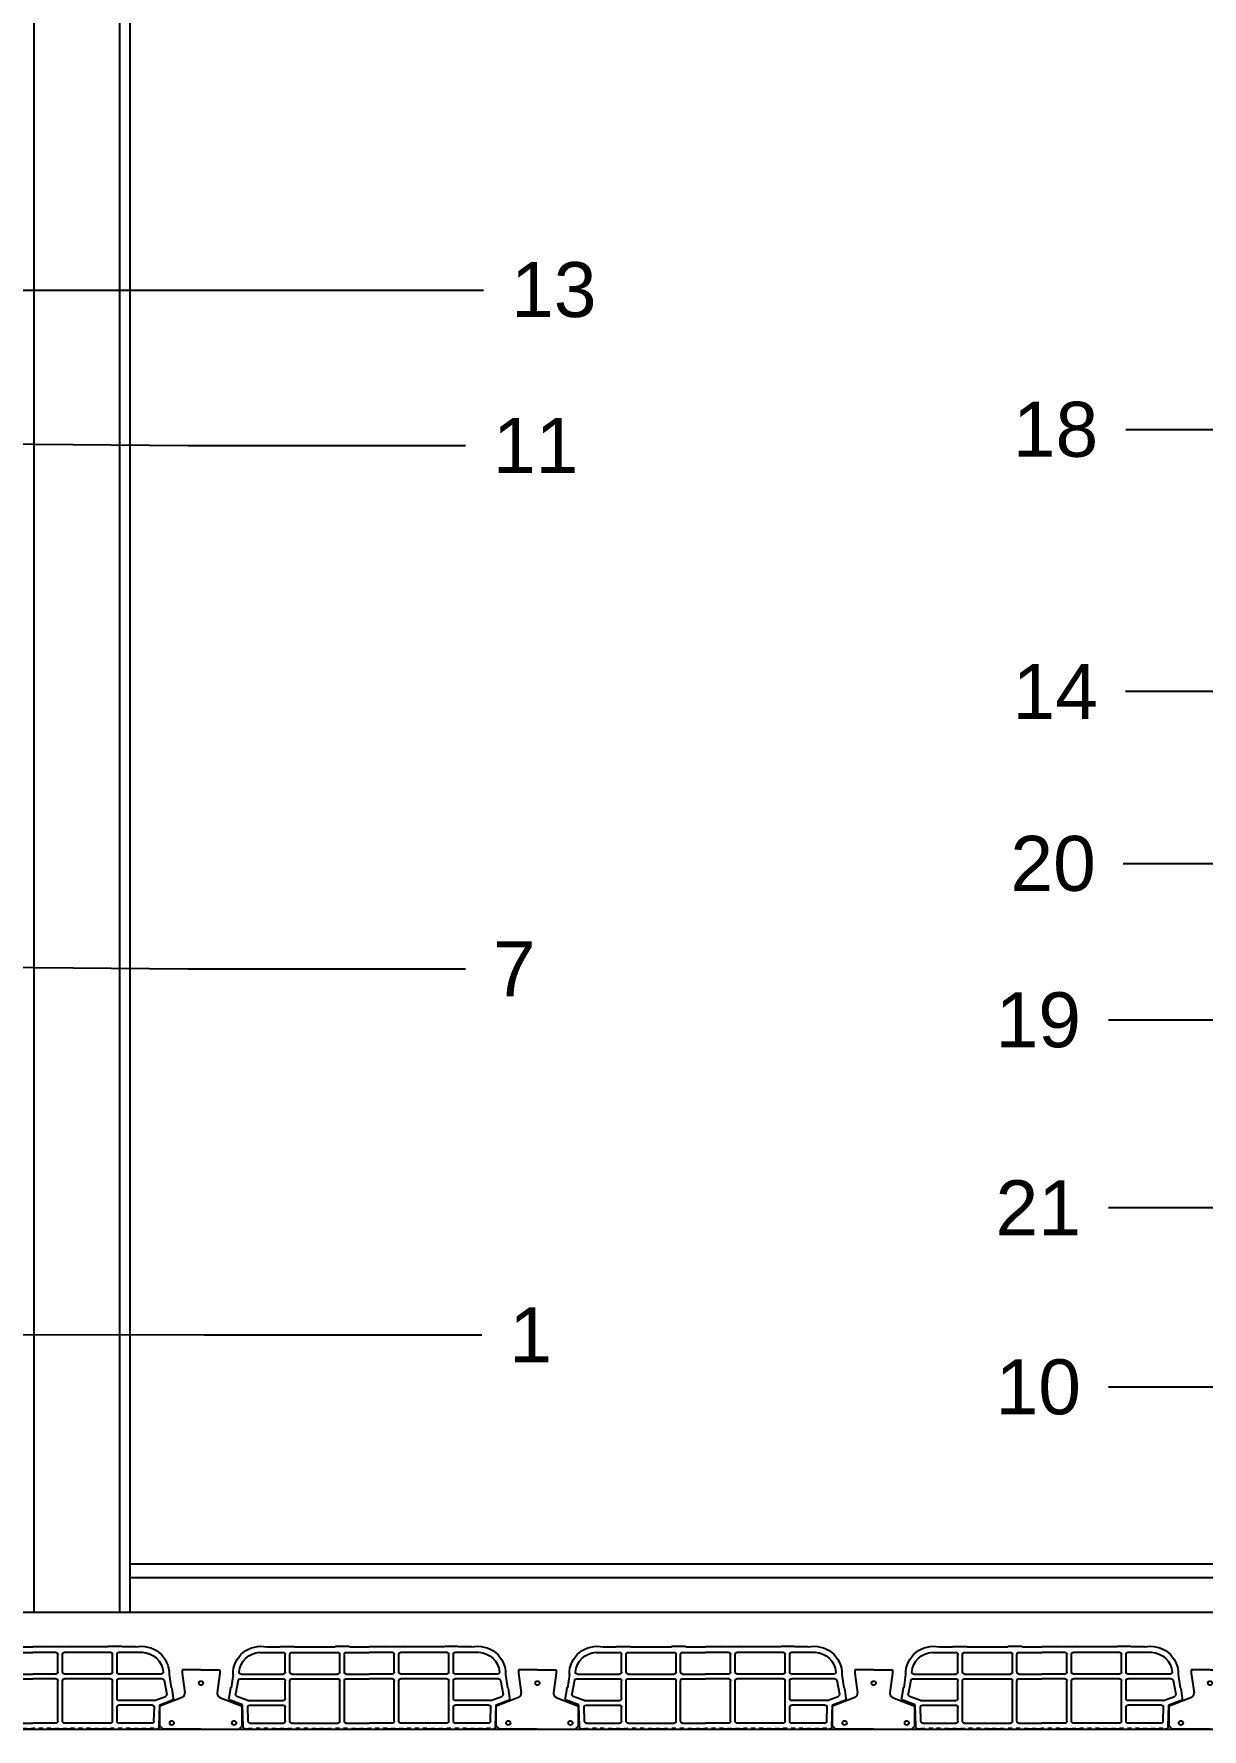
# Model space of a CAD drawing. Header units: metres. Extents: x 198 to 412, y -54 to 17.
# Drawn here: x 256.477 to 258.177, y -14.349 to -11.882 of the extents above; entities that cross this region are included whole.
import ezdxf
from ezdxf import colors
from ezdxf.entities.mleader import LeaderData, LeaderLine
from ezdxf.math import Vec2, Vec3

# ---------------------------------------------------------------- set-up
doc = ezdxf.new("R2010")
doc.units = ezdxf.units.M
doc.header["$LTSCALE"] = 10
for name, color, linetype in [('02', 2, 'Continuous'), ('1_MUROS', 6, 'Continuous'), ('A-Autos', 254, 'Continuous'), ('A-MUROS', 6, 'Continuous'), ('A-TEXTOS', 2, 'Continuous'), ('Corte t', 2, 'Continuous'), ('Losa rap sapito', 251, 'Continuous'), ('piso', 1, 'Continuous'), ('TM-REVOQUE', 2, 'Continuous')]:
    doc.layers.add(name, color=color, linetype=linetype)
doc.styles.add('ARIAL', font='arial.ttf')

# ---------------------------------------------------------------- blocks, each defined once
blk = doc.blocks.new('VIGUETA NUEVA')
at = {"layer": '02'}
for p, q in [((852.3054, 1549.6661), (852.2767, 1549.6661)), ((852.2767, 1549.6661), (852.2767, 1549.6611)), ((852.2767, 1549.6611), (852.2809, 1549.6312)), ((852.3054, 1549.6661), (852.3342, 1549.6661)), ((852.3342, 1549.6611), (852.3299, 1549.6312)), ((852.3342, 1549.6661), (852.3342, 1549.6611)), ((852.2769, 1549.6243), (852.2429, 1549.6111)), ((852.3339, 1549.6243), (852.3679, 1549.6111)), ((852.2429, 1549.5811), (852.2429, 1549.6111)), ((852.3679, 1549.5811), (852.3679, 1549.6111)), ((852.2429, 1549.5811), (852.2479, 1549.5761)), ((852.3054, 1549.5761), (852.2479, 1549.5761)), ((852.3054, 1549.5761), (852.3629, 1549.5761)), ((852.3679, 1549.5811), (852.3629, 1549.5761))]:
    blk.add_line(p, q, dxfattribs=at)
for centre, start, end in [((852.2739, 1549.6307), 294.8533, 4.4381), ((852.3369, 1549.6307), 175.5619, 245.1467)]:
    blk.add_arc(centre, 0.00704, start, end, dxfattribs=at)
blk = doc.blocks.new('VIGUETA NUEVA1')
at = {"layer": 'piso'}
for centre in [(0, -0.02), (-0.0444, -0.0805), (0.0504, -0.0805)]:
    blk.add_circle(centre, 0.00324, dxfattribs=at)
at = {"layer": '1_MUROS'}
blk.add_blockref('VIGUETA NUEVA', (-852.3054, -1549.6661), dxfattribs=at)
blk = doc.blocks.new('Losa rap zapito')
at = {"layer": 'Losa rap sapito'}
for p, q in [((283.7711, -291.7719), (283.8051, -291.7719)), ((283.7813, -291.7641), (283.8003, -291.7641)), ((283.8012, -291.7632), (283.8205, -291.7632)), ((283.808, -291.8006), (283.808, -291.7747)), ((283.8147, -291.8006), (283.8147, -291.7747)), ((283.8176, -291.7719), (283.8844, -291.7719)), ((283.8215, -291.7641), (283.8806, -291.7641)), ((283.9008, -291.7632), (283.8815, -291.7632)), ((283.8873, -291.8006), (283.8873, -291.7747)), ((283.8941, -291.8006), (283.8941, -291.7747)), ((283.897, -291.7719), (283.9304, -291.7719)), ((283.9018, -291.7641), (283.9304, -291.7641)), ((283.959, -291.7641), (283.9304, -291.7641)), ((283.9638, -291.7719), (283.9304, -291.7719)), ((283.9599, -291.7632), (283.9792, -291.7632)), ((283.9667, -291.8006), (283.9667, -291.7747)), ((283.9734, -291.8006), (283.9734, -291.7747)), ((284.0431, -291.7719), (283.9763, -291.7719)), ((284.0393, -291.7641), (283.9802, -291.7641)), ((284.0595, -291.7632), (284.0402, -291.7632)), ((284.046, -291.8006), (284.046, -291.7747)), ((284.0527, -291.8006), (284.0527, -291.7747)), ((284.0896, -291.7719), (284.0556, -291.7719)), ((284.0795, -291.7641), (284.0605, -291.7641)), ((283.732, -291.8042), (283.7293, -291.8235)), ((283.7437, -291.8035), (283.8051, -291.8035)), ((283.8176, -291.8035), (283.8844, -291.8035)), ((283.897, -291.8035), (283.9304, -291.8035)), ((283.9638, -291.8035), (283.9304, -291.8035)), ((284.0431, -291.8035), (283.9763, -291.8035)), ((284.117, -291.8035), (284.0556, -291.8035)), ((284.1287, -291.8042), (284.1314, -291.8235)), ((283.7282, -291.8243), (283.7262, -291.8386)), ((283.7394, -291.8124), (283.7357, -291.8329)), ((283.7422, -291.8103), (283.8051, -291.8103)), ((283.7534, -291.8103), (283.8051, -291.8103)), ((283.808, -291.8391), (283.808, -291.8132)), ((283.8147, -291.8721), (283.8147, -291.8132)), ((283.8176, -291.8103), (283.8844, -291.8103)), ((283.8873, -291.8721), (283.8873, -291.8132)), ((283.8941, -291.8721), (283.8941, -291.8132)), ((283.897, -291.8103), (283.9304, -291.8103)), ((283.9638, -291.8103), (283.9304, -291.8103)), ((283.9667, -291.8721), (283.9667, -291.8132)), ((283.9734, -291.8721), (283.9734, -291.8132)), ((284.0431, -291.8103), (283.9763, -291.8103)), ((284.046, -291.8721), (284.046, -291.8132)), ((284.0527, -291.8391), (284.0527, -291.8132)), ((284.1186, -291.8103), (284.0556, -291.8103)), ((284.1073, -291.8103), (284.0556, -291.8103)), ((284.1214, -291.8124), (284.125, -291.8329)), ((284.1325, -291.8243), (284.1346, -291.8386)), ((283.7459, -291.8484), (283.728, -291.8417)), ((283.7534, -291.842), (283.7376, -291.836)), ((283.7466, -291.8799), (283.7459, -291.8484)), ((283.7534, -291.842), (283.8051, -291.842)), ((283.7542, -291.8721), (283.7536, -291.851)), ((283.7565, -291.8487), (283.8051, -291.8487)), ((283.808, -291.8721), (283.808, -291.8516)), ((284.0527, -291.8721), (284.0527, -291.8516)), ((284.1073, -291.842), (284.0556, -291.842)), ((284.1043, -291.8487), (284.0556, -291.8487)), ((284.1066, -291.8721), (284.1071, -291.851)), ((284.1073, -291.842), (284.1232, -291.836)), ((284.1141, -291.8799), (284.1149, -291.8484)), ((284.1149, -291.8484), (284.1327, -291.8417)), ((283.7571, -291.8749), (283.8051, -291.8749)), ((283.8176, -291.8749), (283.8844, -291.8749)), ((283.897, -291.8749), (283.9304, -291.8749)), ((283.9638, -291.8749), (283.9304, -291.8749)), ((284.0431, -291.8749), (283.9763, -291.8749)), ((284.1037, -291.8749), (284.0556, -291.8749)), ((283.7541, -291.8836), (283.7504, -291.8836)), ((283.7541, -291.8836), (283.7516, -291.8836)), ((283.7541, -291.8836), (283.7516, -291.8836)), ((283.7541, -291.8836), (283.7541, -291.8827)), ((283.7541, -291.8827), (283.7598, -291.8827)), ((283.7598, -291.8836), (283.7598, -291.8827)), ((283.7598, -291.8836), (283.7656, -291.8836)), ((283.7714, -291.8827), (283.7656, -291.8827)), ((283.7656, -291.8836), (283.7656, -291.8827)), ((283.7714, -291.8836), (283.7714, -291.8827)), ((283.7714, -291.8836), (283.7772, -291.8836)), ((283.7772, -291.8836), (283.7772, -291.8827)), ((283.783, -291.8827), (283.7772, -291.8827)), ((283.783, -291.8836), (283.783, -291.8827)), ((283.783, -291.8836), (283.7887, -291.8836)), ((283.7887, -291.8836), (283.7887, -291.8827)), ((283.7887, -291.8827), (283.7945, -291.8827)), ((283.7945, -291.8836), (283.7945, -291.8827)), ((283.8003, -291.8836), (283.7945, -291.8836)), ((283.8003, -291.8827), (283.8061, -291.8827)), ((283.8003, -291.8836), (283.8003, -291.8827)), ((283.8061, -291.8836), (283.8061, -291.8827)), ((283.8119, -291.8836), (283.8061, -291.8836)), ((283.8119, -291.8827), (283.8176, -291.8827)), ((283.8119, -291.8836), (283.8119, -291.8827)), ((283.8119, -291.8827), (283.8176, -291.8827)), ((283.8176, -291.8836), (283.8176, -291.8827)), ((283.8176, -291.8836), (283.8234, -291.8836)), ((283.8292, -291.8827), (283.8234, -291.8827)), ((283.8234, -291.8836), (283.8234, -291.8827)), ((283.8292, -291.8836), (283.8292, -291.8827)), ((283.8292, -291.8836), (283.835, -291.8836)), ((283.835, -291.8836), (283.835, -291.8827)), ((283.8408, -291.8827), (283.835, -291.8827)), ((283.8408, -291.8836), (283.8408, -291.8827)), ((283.8408, -291.8836), (283.8465, -291.8836)), ((283.8465, -291.8836), (283.8465, -291.8827)), ((283.8465, -291.8827), (283.8523, -291.8827)), ((283.8523, -291.8836), (283.8523, -291.8827)), ((283.8581, -291.8836), (283.8523, -291.8836)), ((283.8581, -291.8827), (283.8639, -291.8827)), ((283.8581, -291.8836), (283.8581, -291.8827)), ((283.8639, -291.8836), (283.8639, -291.8827)), ((283.8697, -291.8836), (283.8639, -291.8836)), ((283.8697, -291.8827), (283.8755, -291.8827)), ((283.8697, -291.8836), (283.8697, -291.8827)), ((283.8697, -291.8827), (283.8755, -291.8827)), ((283.8755, -291.8836), (283.8755, -291.8827)), ((283.8755, -291.8836), (283.8812, -291.8836)), ((283.887, -291.8827), (283.8812, -291.8827)), ((283.8812, -291.8836), (283.8812, -291.8827)), ((283.887, -291.8836), (283.887, -291.8827)), ((283.887, -291.8836), (283.8928, -291.8836)), ((283.8928, -291.8836), (283.8928, -291.8827)), ((283.8986, -291.8827), (283.8928, -291.8827)), ((283.8986, -291.8836), (283.8986, -291.8827)), ((283.8986, -291.8836), (283.9044, -291.8836)), ((283.9044, -291.8836), (283.9044, -291.8827)), ((283.9044, -291.8827), (283.9101, -291.8827)), ((283.9101, -291.8836), (283.9101, -291.8827)), ((283.9159, -291.8836), (283.9101, -291.8836)), ((283.9159, -291.8827), (283.9217, -291.8827)), ((283.9159, -291.8836), (283.9159, -291.8827)), ((283.9217, -291.8836), (283.9217, -291.8827)), ((283.9275, -291.8836), (283.9217, -291.8836)), ((283.9275, -291.8836), (283.9275, -291.8827)), ((283.9275, -291.8827), (283.9304, -291.8827)), ((283.9333, -291.8827), (283.9304, -291.8827)), ((283.9333, -291.8836), (283.9333, -291.8827)), ((283.9333, -291.8836), (283.939, -291.8836)), ((283.9448, -291.8827), (283.939, -291.8827)), ((283.939, -291.8836), (283.939, -291.8827)), ((283.9448, -291.8836), (283.9448, -291.8827)), ((283.9448, -291.8836), (283.9506, -291.8836)), ((283.9506, -291.8836), (283.9506, -291.8827)), ((283.9564, -291.8827), (283.9506, -291.8827)), ((283.9564, -291.8836), (283.9564, -291.8827)), ((283.9622, -291.8836), (283.9564, -291.8836)), ((283.9622, -291.8836), (283.9622, -291.8827)), ((283.9622, -291.8827), (283.9679, -291.8827)), ((283.9679, -291.8836), (283.9679, -291.8827)), ((283.9737, -291.8836), (283.9679, -291.8836)), ((283.9737, -291.8827), (283.9795, -291.8827)), ((283.9737, -291.8836), (283.9737, -291.8827)), ((283.9795, -291.8836), (283.9795, -291.8827)), ((283.9853, -291.8836), (283.9795, -291.8836)), ((283.9911, -291.8827), (283.9853, -291.8827)), ((283.9853, -291.8836), (283.9853, -291.8827)), ((283.9911, -291.8827), (283.9853, -291.8827)), ((283.9911, -291.8836), (283.9911, -291.8827)), ((283.9911, -291.8836), (283.9968, -291.8836)), ((284.0026, -291.8827), (283.9968, -291.8827)), ((283.9968, -291.8836), (283.9968, -291.8827)), ((284.0026, -291.8836), (284.0026, -291.8827)), ((284.0026, -291.8836), (284.0084, -291.8836)), ((284.0084, -291.8836), (284.0084, -291.8827)), ((284.0142, -291.8827), (284.0084, -291.8827)), ((284.0142, -291.8836), (284.0142, -291.8827)), ((284.02, -291.8836), (284.0142, -291.8836)), ((284.02, -291.8836), (284.02, -291.8827)), ((284.02, -291.8827), (284.0258, -291.8827)), ((284.0258, -291.8836), (284.0258, -291.8827)), ((284.0315, -291.8836), (284.0258, -291.8836)), ((284.0315, -291.8827), (284.0373, -291.8827)), ((284.0315, -291.8836), (284.0315, -291.8827)), ((284.0373, -291.8836), (284.0373, -291.8827)), ((284.0431, -291.8836), (284.0373, -291.8836)), ((284.0489, -291.8827), (284.0431, -291.8827)), ((284.0431, -291.8836), (284.0431, -291.8827)), ((284.0489, -291.8827), (284.0431, -291.8827)), ((284.0489, -291.8836), (284.0489, -291.8827)), ((284.0489, -291.8836), (284.0547, -291.8836)), ((284.0604, -291.8827), (284.0547, -291.8827)), ((284.0547, -291.8836), (284.0547, -291.8827)), ((284.0604, -291.8836), (284.0604, -291.8827)), ((284.0604, -291.8836), (284.0662, -291.8836)), ((284.0662, -291.8836), (284.0662, -291.8827)), ((284.072, -291.8827), (284.0662, -291.8827)), ((284.072, -291.8836), (284.072, -291.8827)), ((284.0778, -291.8836), (284.072, -291.8836)), ((284.0778, -291.8836), (284.0778, -291.8827)), ((284.0778, -291.8827), (284.0836, -291.8827)), ((284.0836, -291.8836), (284.0836, -291.8827)), ((284.0893, -291.8836), (284.0836, -291.8836)), ((284.0893, -291.8827), (284.0951, -291.8827)), ((284.0893, -291.8836), (284.0893, -291.8827)), ((284.0951, -291.8836), (284.0951, -291.8827)), ((284.1009, -291.8836), (284.0951, -291.8836)), ((284.1009, -291.8836), (284.1009, -291.8827)), ((284.1067, -291.8827), (284.1009, -291.8827)), ((284.1067, -291.8836), (284.1067, -291.8827)), ((284.1067, -291.8836), (284.1092, -291.8836)), ((284.1067, -291.8836), (284.1092, -291.8836)), ((284.1067, -291.8836), (284.1103, -291.8836))]:
    blk.add_line(p, q, dxfattribs=at)
for centre, radius, start, end in [((283.7724, -291.8035), 0.0404, 77.2971, 181.0135), ((283.7724, -291.8035), 0.0317, 92.259, 174.7894), ((283.8012, -291.7641), 0.000963, 90, 180), ((283.8051, -291.7747), 0.00289, 0, 90), ((283.8176, -291.7747), 0.00289, 90, 180), ((283.8205, -291.7641), 0.000963, 0, 90), ((283.8815, -291.7641), 0.000963, 90, 180), ((283.8844, -291.7747), 0.00289, 0, 90), ((283.897, -291.7747), 0.00289, 90, 180), ((283.9008, -291.7641), 0.000963, 0, 90), ((283.9599, -291.7641), 0.000963, 90, 180), ((283.9638, -291.7747), 0.00289, 0, 90), ((283.9763, -291.7747), 0.00289, 90, 180), ((283.9792, -291.7641), 0.000963, 0, 90), ((284.0402, -291.7641), 0.000963, 90, 180), ((284.0431, -291.7747), 0.00289, 0, 90), ((284.0556, -291.7747), 0.00289, 90, 180), ((284.0595, -291.7641), 0.000963, 0, 90), ((284.0883, -291.8035), 0.0404, 358.9865, 102.7029), ((284.0883, -291.8035), 0.0317, 5.2106, 87.741), ((283.7437, -291.8006), 0.00289, 180.2316, 270), ((283.8051, -291.8006), 0.00289, 270, 0), ((283.8176, -291.8006), 0.00289, 180, 270), ((283.8844, -291.8006), 0.00289, 270, 0), ((283.897, -291.8006), 0.00289, 180, 270), ((283.9638, -291.8006), 0.00289, 270, 0), ((283.9763, -291.8006), 0.00289, 180, 270), ((284.0431, -291.8006), 0.00289, 270, 0), ((284.0556, -291.8006), 0.00289, 180, 270), ((284.117, -291.8006), 0.00289, 270, 359.7684), ((283.7292, -291.8244), 0.000963, 81.8699, 171.8699), ((283.7422, -291.8132), 0.00289, 90, 165.2593), ((283.8051, -291.8132), 0.00289, 0, 90), ((283.8176, -291.8132), 0.00289, 90, 180), ((283.8844, -291.8132), 0.00289, 0, 90), ((283.897, -291.8132), 0.00289, 90, 180), ((283.9638, -291.8132), 0.00289, 0, 90), ((283.9763, -291.8132), 0.00289, 90, 180), ((284.0431, -291.8132), 0.00289, 0, 90), ((284.0556, -291.8132), 0.00289, 90, 180), ((284.1186, -291.8132), 0.00289, 14.7407, 90), ((284.1316, -291.8244), 0.000963, 8.1301, 98.1301), ((283.729, -291.839), 0.00289, 171.8699, 249.444), ((283.7386, -291.8333), 0.00289, 171.8699, 249.444), ((283.7565, -291.8516), 0.00289, 90, 168.5947), ((283.8051, -291.8391), 0.00289, 270, 0), ((283.8051, -291.8516), 0.00289, 0, 90), ((284.0556, -291.8391), 0.00289, 180, 270), ((284.0556, -291.8516), 0.00289, 90, 180), ((284.1043, -291.8516), 0.00289, 11.4053, 90), ((284.1222, -291.8333), 0.00289, 290.556, 8.1301), ((284.1317, -291.839), 0.00289, 290.556, 8.1301), ((283.7505, -291.8797), 0.0039, 182.4799, 268.1248), ((283.7571, -291.8721), 0.00289, 180, 271.41), ((283.8051, -291.8721), 0.00289, 270, 0), ((283.8176, -291.8721), 0.00289, 180, 270), ((283.8844, -291.8721), 0.00289, 270, 0), ((283.897, -291.8721), 0.00289, 180, 270), ((283.9638, -291.8721), 0.00289, 270, 0), ((283.9763, -291.8721), 0.00289, 180, 270), ((284.0431, -291.8721), 0.00289, 270, 0), ((284.0556, -291.8721), 0.00289, 180, 270), ((284.1037, -291.8721), 0.00289, 268.59, 0), ((284.1102, -291.8797), 0.0039, 271.8752, 357.5201)]:
    blk.add_arc(centre, radius, start, end, dxfattribs=at)

msp = doc.modelspace()

# ---------------------------------------------------------------- linework, layer by layer
at = {"color": 2}
for p, q in [((258.5571, -14.1088), (256.6171, -14.1088)), ((258.5571, -14.1288), (256.6171, -14.1288))]:
    msp.add_line(p, q, dxfattribs=at)
at = {"color": 5}
for p, q in [((255.1555, -14.1788), (260.206, -14.1788)), ((255.1555, -14.3488), (260.206, -14.3488))]:
    msp.add_line(p, q, dxfattribs=at)
at = {"layer": 'A-Autos'}
for p in [(257.1811, -14.1088), (256.7311, -14.1088)]:
    msp.add_line(p, (256.7311, -14.1088), dxfattribs=at)
at = {"layer": 'A-MUROS'}
msp.add_line((256.6018, -14.1788), (256.6018, -10.7788), dxfattribs=at)
msp.add_lwpolyline([(256.6018, -14.1788), (256.6018, -10.7788), (256.4771, -10.7788), (256.4771, -14.1788), (256.5971, -14.1788)], close=True, dxfattribs=at)
at = {"layer": 'TM-REVOQUE'}
msp.add_line((256.6168, -10.7788), (256.6168, -14.1788), dxfattribs=at)

# ---------------------------------------------------------------- block references
at = {"layer": 'A-MUROS', "xscale": -1}
for p in [(540.4059, 277.5348), (540.8954, 277.5348), (541.3848, 277.5348), (541.8742, 277.5348)]:
    msp.add_blockref('Losa rap zapito', p, dxfattribs=at)
at = {"layer": 'Corte t', "xscale": 0.9559179682510148, "yscale": 0.9559179682510148, "zscale": 0.9559179682510148}
for p in [(256.7201, -14.2628), (257.2096, -14.2628), (257.699, -14.2628), (258.1885, -14.2628)]:
    msp.add_blockref('VIGUETA NUEVA1', p, dxfattribs=at)

# ---------------------------------------------------------------- leaders
at = {"layer": 'A-TEXTOS'}
ml = msp.add_multileader_mtext('Standard', dxfattribs=at)
ml.set_content('13', color=256, style='ARIAL')
ml.set_leader_properties(color=1)
ml.build(insert=Vec2(0, 0))
ml.multileader.update_dxf_attribs({"has_text_frame": 1, "arrow_head_size": 0.08, "scale": 0.02})
ctx = ml.context
ctx.base_point, ctx.scale, ctx.char_height, ctx.arrow_head_size, ctx.landing_gap_size, ctx.plane_origin = Vec3(257.1313, -12.2547, 0), 0.02, 0.08, 0.08, 0.04, Vec3(254.3943, -12.2547, 0)
notes = []
notes.append((ctx, [(0, (1, 1, 0), (256.9713, -12.2547, 0), (1, 0), 0.16, [(0, [(255.0389, -12.2547, 0)], 0, [])])]))
ctx.mtext.insert, ctx.mtext.width, ctx.mtext.flow_direction = Vec3(257.1713, -12.214, 0), 0.048722, 5
ml = msp.add_multileader_mtext('Standard', dxfattribs=at)
ml.set_content('18', color=256, style='ARIAL')
ml.set_leader_properties(color=1)
ml.build(insert=Vec2(0, 0))
ml.multileader.update_dxf_attribs({"has_text_frame": 1, "arrow_head_size": 0.08, "scale": 0.02})
ctx = ml.context
ctx.base_point, ctx.scale, ctx.char_height, ctx.arrow_head_size, ctx.landing_gap_size, ctx.plane_origin = Vec3(257.8784, -12.458, 0), 0.02, 0.08, 0.08, 0.04, Vec3(259.322, -12.458, 0)
ctx.text_align_type = 2
notes.append((ctx, [(0, (1, 1, 0), (258.4356, -12.458, 0), (-1, 0), 0.3699, [(0, [(258.7174, -12.6496, 0)], 0, [])])]))
ctx.mtext.insert, ctx.mtext.width, ctx.mtext.alignment, ctx.mtext.flow_direction = Vec3(258.0257, -12.4173, 0), 0.029468, 3, 5
ml = msp.add_multileader_mtext('Standard', dxfattribs=at)
ml.set_content('11', color=256, style='ARIAL')
ml.set_leader_properties(color=1)
ml.build(insert=Vec2(0, 0))
ml.multileader.update_dxf_attribs({"has_text_frame": 1, "arrow_head_size": 0.08, "scale": 0.02})
ctx = ml.context
ctx.base_point, ctx.scale, ctx.char_height, ctx.arrow_head_size, ctx.landing_gap_size, ctx.plane_origin = Vec3(257.1049, -12.4808), 0.02, 0.08, 0.08, 0.04, Vec3(254.1239, -12.4808)
notes.append((ctx, [(0, (1, 1, 0), (256.7009, -12.4808), (1, 0), 0.404, [(0, [(256.2828, -12.4774)], 0, [])])]))
ctx.mtext.insert, ctx.mtext.flow_direction = Vec3(257.1449, -12.4408), 5
ml = msp.add_multileader_mtext('Standard', dxfattribs=at)
ml.set_content('14', color=256, style='ARIAL')
ml.set_leader_properties(color=1)
ml.build(insert=Vec2(0, 0))
ml.multileader.update_dxf_attribs({"has_text_frame": 1, "arrow_head_size": 0.08, "scale": 0.02})
ctx = ml.context
ctx.base_point, ctx.scale, ctx.char_height, ctx.arrow_head_size, ctx.landing_gap_size, ctx.plane_origin = Vec3(257.8786, -12.839, 0), 0.02, 0.08, 0.08, 0.04, Vec3(259.4107, -12.839, 0)
ctx.text_align_type = 2
notes.append((ctx, [(0, (1, 1, 0), (259.2527, -12.839, 0), (-1, 0), 1.1874, [(0, [(259.2523, -13.3588, 0)], 0, [])])]))
ctx.mtext.insert, ctx.mtext.width, ctx.mtext.alignment, ctx.mtext.flow_direction = Vec3(258.0253, -12.799, 0), 0.029468, 3, 5
ml = msp.add_multileader_mtext('Standard', dxfattribs=at)
ml.set_content('20', color=256, style='ARIAL')
ml.set_leader_properties(color=1)
ml.build(insert=Vec2(0, 0))
ml.multileader.update_dxf_attribs({"has_text_frame": 1, "arrow_head_size": 0.08, "scale": 0.02})
ctx = ml.context
ctx.base_point, ctx.scale, ctx.char_height, ctx.arrow_head_size, ctx.landing_gap_size, ctx.plane_origin = Vec3(257.8665, -13.0897, 0), 0.02, 0.08, 0.08, 0.04, Vec3(260.6656, -13.0897, 0)
ctx.text_align_type = 2
notes.append((ctx, [(0, (1, 1, 0), (258.2222, -13.0897, 0), (-1, 0), 0.16, [(0, [(258.7522, -13.0897, 0)], 0, [])])]))
ctx.mtext.insert, ctx.mtext.alignment, ctx.mtext.flow_direction = Vec3(258.0222, -13.049, 0), 3, 5
ml = msp.add_multileader_mtext('Standard', dxfattribs=at)
ml.set_content('7', color=256, style='ARIAL')
ml.set_leader_properties(color=1)
ml.build(insert=Vec2(0, 0))
ml.multileader.update_dxf_attribs({"has_text_frame": 1, "arrow_head_size": 0.08, "scale": 0.02})
ctx = ml.context
ctx.base_point, ctx.scale, ctx.char_height, ctx.arrow_head_size, ctx.landing_gap_size, ctx.plane_origin = Vec3(257.1049, -13.2423), 0.02, 0.08, 0.08, 0.04, Vec3(254.1239, -13.2423)
notes.append((ctx, [(0, (1, 1, 0), (256.7009, -13.2423), (1, 0), 0.404, [(0, [(256.2828, -13.2388)], 0, [])])]))
ctx.mtext.insert, ctx.mtext.flow_direction = Vec3(257.1449, -13.2023), 5
ml = msp.add_multileader_mtext('Standard', dxfattribs=at)
ml.set_content('19', color=256, style='ARIAL')
ml.set_leader_properties(color=1)
ml.build(insert=Vec2(0, 0))
ml.multileader.update_dxf_attribs({"has_text_frame": 1, "arrow_head_size": 0.08, "scale": 0.02})
ctx = ml.context
ctx.base_point, ctx.scale, ctx.char_height, ctx.arrow_head_size, ctx.landing_gap_size, ctx.plane_origin = Vec3(257.8534, -13.3173, 0), 0.02, 0.08, 0.08, 0.04, Vec3(260.644, -13.3173, 0)
ctx.text_align_type = 2
notes.append((ctx, [(0, (1, 1, 0), (258.3202, -13.3173, 0), (-1, 0), 0.2796, [(0, [(258.883, -13.3173, 0)], 0, [])])]))
ctx.mtext.insert, ctx.mtext.alignment, ctx.mtext.flow_direction = Vec3(258.0006, -13.2766, 0), 3, 5
ml = msp.add_multileader_mtext('Standard', dxfattribs=at)
ml.set_content('21', color=256, style='ARIAL')
ml.set_leader_properties(color=1)
ml.build(insert=Vec2(0, 0))
ml.multileader.update_dxf_attribs({"has_text_frame": 1, "arrow_head_size": 0.08, "scale": 0.02})
ctx = ml.context
ctx.base_point, ctx.scale, ctx.char_height, ctx.arrow_head_size, ctx.landing_gap_size, ctx.plane_origin = Vec3(257.8601, -13.5902, 0), 0.02, 0.08, 0.08, 0.04, Vec3(260.644, -13.5902, 0)
ctx.text_align_type = 2
notes.append((ctx, [(0, (1, 1, 0), (258.3202, -13.5902, 0), (-1, 0), 0.2796, [(0, [(258.9591, -13.5902, 0)], 0, [])])]))
ctx.mtext.insert, ctx.mtext.alignment, ctx.mtext.flow_direction = Vec3(258.0006, -13.5502, 0), 3, 5
ml = msp.add_multileader_mtext('Standard', dxfattribs=at)
ml.set_content('1', color=256, style='ARIAL')
ml.set_leader_properties(color=1)
ml.build(insert=Vec2(0, 0))
ml.multileader.update_dxf_attribs({"has_text_frame": 1, "arrow_head_size": 0.08, "scale": 0.02})
ctx = ml.context
ctx.base_point, ctx.scale, ctx.char_height, ctx.arrow_head_size, ctx.landing_gap_size, ctx.plane_origin = Vec3(257.1287, -13.7752), 0.02, 0.08, 0.08, 0.04, Vec3(254.1476, -13.7752)
notes.append((ctx, [(0, (1, 1, 0), (256.7246, -13.7752), (1, 0), 0.404, [(0, [(254.3769, -13.7717)], 0, [])])]))
ctx.mtext.insert, ctx.mtext.flow_direction = Vec3(257.1687, -13.7352), 5
ml = msp.add_multileader_mtext('Standard', dxfattribs=at)
ml.set_content('10', color=256, style='ARIAL')
ml.set_leader_properties(color=1)
ml.build(insert=Vec2(0, 0))
ml.multileader.update_dxf_attribs({"has_text_frame": 1, "dogleg_length": 41.7645, "arrow_head_size": 0.08, "scale": 0.02})
ctx = ml.context
ctx.base_point, ctx.scale, ctx.char_height, ctx.arrow_head_size, ctx.landing_gap_size, ctx.plane_origin = Vec3(257.8538, -13.8514), 0.02, 0.08, 0.08, 0.04, Vec3(260.043, -13.8314)
ctx.text_align_type = 2
notes.append((ctx, [(0, (1, 1, 0), (259.2879, -13.8514), (-1, 0), 1.2473, [(0, [(259.3, -14.1088)], 0, [])])]))
ctx.mtext.insert, ctx.mtext.alignment, ctx.mtext.flow_direction = Vec3(258.0006, -13.8107), 3, 5
for ctx, leaders in notes:
    for number, flags, end, landing, length, lines in leaders:
        leader = LeaderData()
        leader.index, (leader.has_last_leader_line, leader.has_dogleg_vector, leader.attachment_direction) = number, flags
        leader.last_leader_point, leader.dogleg_vector, leader.dogleg_length = Vec3(end), Vec3(landing), length
        for number, points, colour, breaks in lines:
            line = LeaderLine()
            line.index, line.vertices, line.color, line.breaks = number, Vec3.list(points), colors.encode_raw_color(colour), breaks
            leader.lines.append(line)
        ctx.leaders.append(leader)

doc.saveas('drawing.dxf')
